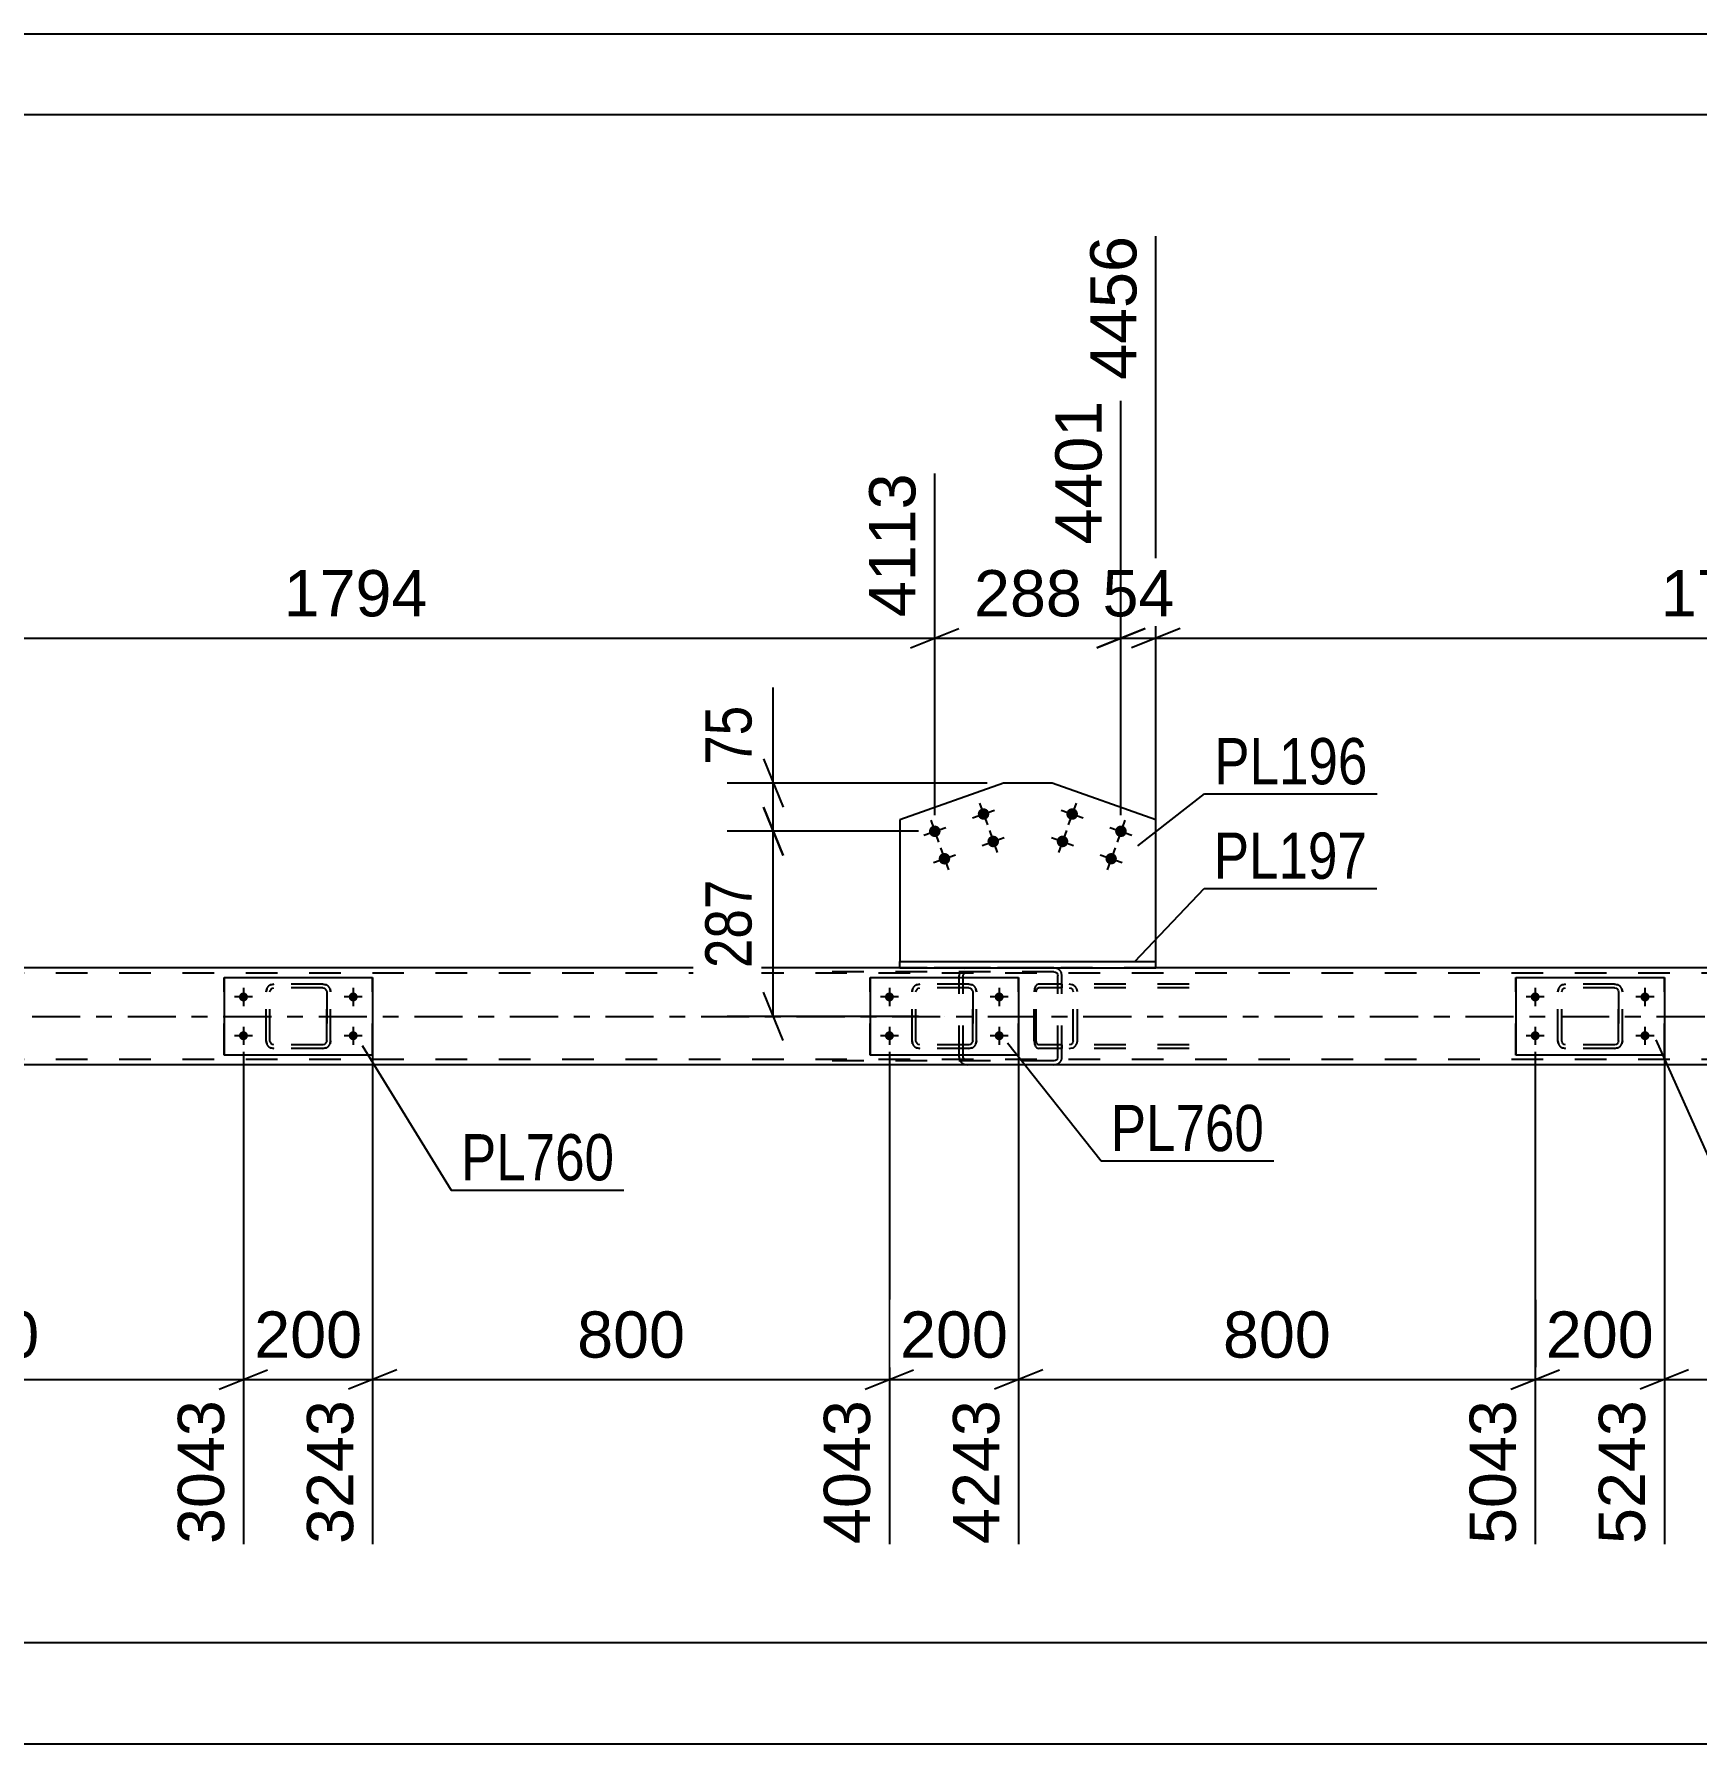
# Model space of a CAD drawing. Header units: millimetres. Extents: x -112 to 729, y -410 to 184.
# Drawn here: x 117.2 to 220.1, y 78.4 to 184.3 of the extents above; entities that cross this region are included whole.
import ezdxf

# ---------------------------------------------------------------- set-up
doc = ezdxf.new("R2010")
doc.units = ezdxf.units.MM
doc.linetypes.add('DXK_LINE_DOT2', pattern=[3.9198, 1.9599, -1.9599])
doc.linetypes.add('DXK_LINE_DOT3', pattern=[5.9187, 2.979, -0.9799, 0.9799, -0.9799])
doc.styles.add('Arial', font='ARIAL.TTF', dxfattribs={"height": 0.2})
doc.styles.add('Arial Narrow', font='ARIALN.TTF', dxfattribs={"height": 0.2})

# ---------------------------------------------------------------- blocks, each defined once
blk = doc.blocks.new('Unknown-318931512-1115')
at = {"color": 5, "linetype": 'Continuous'}
for p, q in [((728.54, 184.29), (-112.46, 184.29)), ((723.54, 179.29), (-107.46, 179.29))]:
    blk.add_line(p, q, dxfattribs=at)
blk = doc.blocks.new('Part-318931512-1370 - 1230')
at = {"color": 7, "linetype": 'DXK_LINE_DOT2'}
for p, q in [((211.53, 124.98), (211.57, 125.16)), ((211.57, 125.16), (211.53, 124.98)), ((211.53, 121.94), (211.53, 124.98)), ((211.53, 121.94), (211.53, 124.98)), ((211.77, 124.98), (211.79, 125.07)), ((211.77, 121.94), (211.77, 124.98)), ((211.77, 121.94), (211.77, 124.98)), ((211.79, 125.07), (211.84, 125.15)), ((211.83, 125.42), (212.01, 125.46)), ((212.01, 125.46), (211.83, 125.42)), ((211.84, 125.15), (211.92, 125.2)), ((211.92, 125.2), (212.01, 125.22)), ((215.05, 125.46), (212.01, 125.46)), ((215.05, 125.22), (212.01, 125.22)), ((215.05, 125.46), (215.23, 125.42)), ((215.23, 125.42), (215.05, 125.46)), ((215.05, 125.22), (215.14, 125.2)), ((215.14, 125.2), (215.22, 125.15)), ((215.22, 125.15), (215.27, 125.07)), ((215.27, 125.07), (215.29, 124.98)), ((215.29, 121.94), (215.29, 124.98)), ((215.29, 124.98), (215.29, 121.94)), ((215.49, 125.16), (215.53, 124.98)), ((215.53, 124.98), (215.49, 125.16)), ((215.53, 121.94), (215.53, 124.98)), ((215.53, 121.94), (215.53, 124.98)), ((211.57, 121.76), (211.53, 121.94)), ((211.53, 121.94), (211.57, 121.76)), ((211.79, 121.85), (211.77, 121.94)), ((211.84, 121.77), (211.79, 121.85)), ((211.92, 121.72), (211.84, 121.77)), ((215.22, 121.77), (215.14, 121.72)), ((215.27, 121.85), (215.22, 121.77)), ((215.29, 121.94), (215.27, 121.85)), ((215.53, 121.94), (215.49, 121.76)), ((215.49, 121.76), (215.53, 121.94)), ((212.01, 121.46), (211.83, 121.5)), ((211.83, 121.5), (212.01, 121.46)), ((212.01, 121.7), (211.92, 121.72)), ((215.05, 121.7), (212.01, 121.7)), ((215.05, 121.46), (212.01, 121.46)), ((215.14, 121.72), (215.05, 121.7)), ((215.23, 121.5), (215.05, 121.46)), ((215.05, 121.46), (215.23, 121.5))]:
    blk.add_line(p, q, dxfattribs=at)
at = {"color": 7, "linetype": 'DXK_LINE_DOT3'}
blk.add_line((213.53, 123.46), (213.53, 123.46), dxfattribs=at)
at = {"color": 7, "linetype": 'DXK_LINE_DOT2'}
for centre, start, end in [((212.01, 124.98), 112.5, 157.5), ((212.01, 124.98), 112.5, 157.5), ((215.05, 124.98), 22.5, 67.5), ((215.05, 124.98), 22.5, 67.5), ((212.01, 121.94), 202.5, 247.5), ((212.01, 121.94), 202.5, 247.5), ((215.05, 121.94), 292.5, 337.5), ((215.05, 121.94), 292.5, 337.5)]:
    blk.add_arc(centre, 0.48, start, end, dxfattribs=at)
blk = doc.blocks.new('Part-318931512-1354 - 1230')
at = {"color": 2, "linetype": 'Continuous'}
for p, q in [((208.93, 125.86), (208.93, 121.06)), ((208.93, 125.86), (218.13, 125.86)), ((218.13, 125.86), (218.13, 121.06)), ((218.13, 121.06), (208.93, 121.06))]:
    blk.add_line(p, q, dxfattribs=at)
at = {"color": 7, "linetype": 'DXK_LINE_DOT2'}
for p, q in [((208.93, 121.06), (208.93, 125.86)), ((218.13, 121.06), (218.13, 125.86))]:
    blk.add_line(p, q, dxfattribs=at)
blk = doc.blocks.new('Part-318931512-1376 - 1230')
at = {"color": 7, "linetype": 'DXK_LINE_DOT2'}
for p, q in [((171.53, 124.98), (171.57, 125.16)), ((171.57, 125.16), (171.53, 124.98)), ((171.53, 121.94), (171.53, 124.98)), ((171.53, 121.94), (171.53, 124.98)), ((171.77, 124.98), (171.79, 125.07)), ((171.77, 121.94), (171.77, 124.98)), ((171.77, 121.94), (171.77, 124.98)), ((171.79, 125.07), (171.84, 125.15)), ((171.83, 125.42), (172.01, 125.46)), ((172.01, 125.46), (171.83, 125.42)), ((171.84, 125.15), (171.92, 125.2)), ((171.92, 125.2), (172.01, 125.22)), ((175.05, 125.46), (172.01, 125.46)), ((175.05, 125.22), (172.01, 125.22)), ((175.05, 125.46), (175.23, 125.42)), ((175.23, 125.42), (175.05, 125.46)), ((175.05, 125.22), (175.14, 125.2)), ((175.14, 125.2), (175.22, 125.15)), ((175.22, 125.15), (175.27, 125.07)), ((175.27, 125.07), (175.29, 124.98)), ((175.29, 121.94), (175.29, 124.98)), ((175.29, 124.98), (175.29, 121.94)), ((175.49, 125.16), (175.53, 124.98)), ((175.53, 124.98), (175.49, 125.16)), ((175.53, 121.94), (175.53, 124.98)), ((175.53, 121.94), (175.53, 124.98)), ((171.57, 121.76), (171.53, 121.94)), ((171.53, 121.94), (171.57, 121.76)), ((171.79, 121.85), (171.77, 121.94)), ((171.84, 121.77), (171.79, 121.85)), ((171.92, 121.72), (171.84, 121.77)), ((175.22, 121.77), (175.14, 121.72)), ((175.27, 121.85), (175.22, 121.77)), ((175.29, 121.94), (175.27, 121.85)), ((175.53, 121.94), (175.49, 121.76)), ((175.49, 121.76), (175.53, 121.94)), ((172.01, 121.46), (171.83, 121.5)), ((171.83, 121.5), (172.01, 121.46)), ((172.01, 121.7), (171.92, 121.72)), ((175.05, 121.7), (172.01, 121.7)), ((175.05, 121.46), (172.01, 121.46)), ((175.14, 121.72), (175.05, 121.7)), ((175.23, 121.5), (175.05, 121.46)), ((175.05, 121.46), (175.23, 121.5))]:
    blk.add_line(p, q, dxfattribs=at)
at = {"color": 7, "linetype": 'DXK_LINE_DOT3'}
blk.add_line((173.53, 123.46), (173.53, 123.46), dxfattribs=at)
at = {"color": 7, "linetype": 'DXK_LINE_DOT2'}
for centre, start, end in [((172.01, 124.98), 112.5, 157.5), ((172.01, 124.98), 112.5, 157.5), ((175.05, 124.98), 22.5, 67.5), ((175.05, 124.98), 22.5, 67.5), ((172.01, 121.94), 202.5, 247.5), ((172.01, 121.94), 202.5, 247.5), ((175.05, 121.94), 292.5, 337.5), ((175.05, 121.94), 292.5, 337.5)]:
    blk.add_arc(centre, 0.48, start, end, dxfattribs=at)
blk = doc.blocks.new('Part-318931512-1312 - 1230')
at = {"color": 7, "linetype": 'DXK_LINE_DOT2'}
for p, q in [((131.52, 124.98), (131.56, 125.16)), ((131.56, 125.16), (131.52, 124.98)), ((131.52, 121.94), (131.52, 124.98)), ((131.52, 121.94), (131.52, 124.98)), ((131.76, 124.98), (131.78, 125.07)), ((131.76, 121.94), (131.76, 124.98)), ((131.76, 121.94), (131.76, 124.98)), ((131.78, 125.07), (131.83, 125.15)), ((131.82, 125.42), (132, 125.46)), ((132, 125.46), (131.82, 125.42)), ((131.83, 125.15), (131.91, 125.2)), ((131.91, 125.2), (132, 125.22)), ((135.04, 125.46), (132, 125.46)), ((135.04, 125.22), (132, 125.22)), ((135.04, 125.46), (135.23, 125.42)), ((135.23, 125.42), (135.04, 125.46)), ((135.04, 125.22), (135.14, 125.2)), ((135.14, 125.2), (135.21, 125.15)), ((135.21, 125.15), (135.27, 125.07)), ((135.27, 125.07), (135.28, 124.98)), ((135.28, 121.94), (135.28, 124.98)), ((135.28, 124.98), (135.28, 121.94)), ((135.49, 125.16), (135.52, 124.98)), ((135.52, 124.98), (135.49, 125.16)), ((135.52, 121.94), (135.52, 124.98)), ((135.52, 121.94), (135.52, 124.98)), ((131.56, 121.76), (131.52, 121.94)), ((131.52, 121.94), (131.56, 121.76)), ((131.78, 121.85), (131.76, 121.94)), ((131.83, 121.77), (131.78, 121.85)), ((131.91, 121.72), (131.83, 121.77)), ((135.21, 121.77), (135.14, 121.72)), ((135.27, 121.85), (135.21, 121.77)), ((135.28, 121.94), (135.27, 121.85)), ((135.52, 121.94), (135.49, 121.76)), ((135.49, 121.76), (135.52, 121.94)), ((132, 121.46), (131.82, 121.5)), ((131.82, 121.5), (132, 121.46)), ((132, 121.7), (131.91, 121.72)), ((135.04, 121.7), (132, 121.7)), ((135.04, 121.46), (132, 121.46)), ((135.14, 121.72), (135.04, 121.7)), ((135.23, 121.5), (135.04, 121.46)), ((135.04, 121.46), (135.23, 121.5))]:
    blk.add_line(p, q, dxfattribs=at)
at = {"color": 7, "linetype": 'DXK_LINE_DOT3'}
blk.add_line((133.52, 123.46), (133.52, 123.46), dxfattribs=at)
at = {"color": 7, "linetype": 'DXK_LINE_DOT2'}
for centre, start, end in [((132, 124.98), 112.5, 157.5), ((132, 124.98), 112.5, 157.5), ((135.04, 124.98), 22.5, 67.5), ((135.04, 124.98), 22.5, 67.5), ((132, 121.94), 202.5, 247.5), ((132, 121.94), 202.5, 247.5), ((135.04, 121.94), 292.5, 337.5), ((135.04, 121.94), 292.5, 337.5)]:
    blk.add_arc(centre, 0.48, start, end, dxfattribs=at)
blk = doc.blocks.new('Part-318931512-1310 - 1230')
at = {"color": 7, "linetype": 'DXK_LINE_DOT2'}
for p, q in [((626.12, 126.14), (40.09, 126.14)), ((186.63, 126.46), (170.78, 126.46)), ((626.12, 120.78), (40.09, 120.78))]:
    blk.add_line(p, q, dxfattribs=at)
at = {"color": 2, "linetype": 'Continuous'}
for p, q in [((170.78, 126.46), (101.17, 126.46)), ((255.91, 126.46), (186.63, 126.46)), ((626.12, 120.46), (40.09, 120.46))]:
    blk.add_line(p, q, dxfattribs=at)
at = {"color": 7, "linetype": 'DXK_LINE_DOT3'}
blk.add_line((40.09, 123.46), (626.12, 123.46), dxfattribs=at)
blk = doc.blocks.new('Part-318931512-1375 - 1230')
at = {"color": 2, "linetype": 'Continuous'}
for p, q in [((168.93, 125.86), (168.93, 121.06)), ((168.93, 125.86), (178.13, 125.86)), ((178.13, 125.86), (178.13, 121.06)), ((178.13, 121.06), (168.93, 121.06))]:
    blk.add_line(p, q, dxfattribs=at)
at = {"color": 7, "linetype": 'DXK_LINE_DOT2'}
for p, q in [((168.93, 121.06), (168.93, 125.86)), ((178.13, 121.06), (178.13, 125.86))]:
    blk.add_line(p, q, dxfattribs=at)
blk = doc.blocks.new('Bolt-318931512-1379 - 1230')
at = {"linetype": 'Continuous'}
for points in [[(181.79, 135.87, -1), (181.11, 136.11, -1)], [(181.19, 134.17, -1), (180.51, 134.41, -1)], [(184.81, 134.8, -1), (184.13, 135.04, -1)], [(184.2, 133.1, -1), (183.53, 133.34, -1)]]:
    blk.add_hatch(color=1, dxfattribs=at).paths.add_polyline_path(points)
at = {"color": 1, "linetype": 'Continuous'}
for p, q in [((181.69, 136.67), (181.21, 135.31)), ((180.77, 136.23), (182.13, 135.75)), ((184.71, 135.6), (184.23, 134.24)), ((180.17, 134.53), (181.53, 134.05)), ((181.09, 134.97), (180.61, 133.61)), ((183.79, 135.16), (185.15, 134.68)), ((183.19, 133.46), (184.54, 132.98)), ((184.11, 133.9), (183.62, 132.54))]:
    blk.add_line(p, q, dxfattribs=at)
blk = doc.blocks.new('Bolt-318931512-1380 - 1230')
at = {"linetype": 'Continuous'}
for points in [[(130.12, 124.38, -1), (130.12, 124.94, -1)], [(136.92, 124.38, -1), (136.92, 124.94, -1)], [(130.12, 121.98, -1), (130.12, 122.54, -1)], [(136.92, 121.98, -1), (136.92, 122.54, -1)]]:
    blk.add_hatch(color=1, dxfattribs=at).paths.add_polyline_path(points)
at = {"color": 1, "linetype": 'Continuous'}
for p, q in [((130.12, 125.22), (130.12, 124.1)), ((136.92, 125.22), (136.92, 124.1)), ((130.68, 124.66), (129.56, 124.66)), ((137.48, 124.66), (136.36, 124.66)), ((130.68, 122.26), (129.56, 122.26)), ((130.12, 122.82), (130.12, 121.7)), ((137.48, 122.26), (136.36, 122.26)), ((136.92, 122.82), (136.92, 121.7))]:
    blk.add_line(p, q, dxfattribs=at)
blk = doc.blocks.new('Bolt-318931512-1381 - 1230')
at = {"linetype": 'Continuous'}
for points in [[(176.3, 136.11, -1), (175.62, 135.87, -1)], [(173.28, 135.04, -1), (172.6, 134.8, -1)], [(176.9, 134.41, -1), (176.22, 134.17, -1)], [(173.88, 133.34, -1), (173.2, 133.1, -1)]]:
    blk.add_hatch(color=1, dxfattribs=at).paths.add_polyline_path(points)
at = {"color": 1, "linetype": 'Continuous'}
for p, q in [((175.72, 136.67), (176.2, 135.31)), ((172.7, 135.6), (173.18, 134.24)), ((175.28, 135.75), (176.64, 136.23)), ((172.26, 134.68), (173.62, 135.16)), ((175.88, 134.05), (177.24, 134.53)), ((176.32, 134.97), (176.8, 133.61)), ((172.87, 132.98), (174.22, 133.46)), ((173.3, 133.9), (173.78, 132.54))]:
    blk.add_line(p, q, dxfattribs=at)
blk = doc.blocks.new('Bolt-318931512-1633 - 1230')
at = {"linetype": 'Continuous'}
for points in [[(210.13, 124.38, -1), (210.13, 124.94, -1)], [(216.93, 124.38, -1), (216.93, 124.94, -1)], [(210.13, 121.98, -1), (210.13, 122.54, -1)], [(216.93, 121.98, -1), (216.93, 122.54, -1)]]:
    blk.add_hatch(color=1, dxfattribs=at).paths.add_polyline_path(points)
at = {"color": 1, "linetype": 'Continuous'}
for p, q in [((210.13, 125.22), (210.13, 124.1)), ((216.93, 125.22), (216.93, 124.1)), ((210.69, 124.66), (209.57, 124.66)), ((217.49, 124.66), (216.37, 124.66)), ((210.69, 122.26), (209.57, 122.26)), ((210.13, 122.82), (210.13, 121.7)), ((217.49, 122.26), (216.37, 122.26)), ((216.93, 122.82), (216.93, 121.7))]:
    blk.add_line(p, q, dxfattribs=at)
blk = doc.blocks.new('Part-318931512-1483 - 1230')
at = {"color": 7, "linetype": 'DXK_LINE_DOT2'}
for p, q in [((179.11, 125.16), (179.09, 124.98)), ((179.09, 121.94), (179.09, 124.98)), ((179.17, 125.32), (179.11, 125.16)), ((179.26, 125.42), (179.17, 125.32)), ((179.23, 124.98), (179.24, 125.07)), ((179.23, 121.94), (179.23, 124.98)), ((179.24, 125.07), (179.26, 125.15)), ((179.36, 125.46), (179.26, 125.42)), ((179.26, 125.15), (179.31, 125.2)), ((179.31, 125.2), (179.36, 125.22)), ((188.7, 125.46), (179.36, 125.46)), ((188.7, 125.22), (179.36, 125.22)), ((180.84, 125.22), (180.84, 125.46)), ((181.45, 125.42), (181.26, 125.46)), ((181.26, 125.22), (181.36, 125.2)), ((181.36, 125.2), (181.44, 125.15)), ((181.44, 125.15), (181.49, 125.07)), ((181.49, 125.07), (181.51, 124.98)), ((181.51, 121.94), (181.51, 124.98)), ((181.77, 124.98), (181.73, 125.16)), ((181.77, 121.94), (181.77, 124.98)), ((179.09, 121.94), (179.11, 121.76)), ((179.24, 121.85), (179.23, 121.94)), ((179.26, 121.77), (179.24, 121.85)), ((179.31, 121.72), (179.26, 121.77)), ((181.44, 121.77), (181.36, 121.72)), ((181.49, 121.85), (181.44, 121.77)), ((181.51, 121.94), (181.49, 121.85)), ((181.73, 121.76), (181.77, 121.94)), ((179.11, 121.76), (179.17, 121.6)), ((179.17, 121.6), (179.26, 121.5)), ((179.26, 121.5), (179.36, 121.46)), ((179.36, 121.7), (179.31, 121.72)), ((188.7, 121.7), (179.36, 121.7)), ((188.7, 121.46), (179.36, 121.46)), ((180.84, 121.46), (180.84, 121.7)), ((181.36, 121.72), (181.26, 121.7)), ((181.26, 121.46), (181.45, 121.5))]:
    blk.add_line(p, q, dxfattribs=at)
for centre, start, end in [((181.28, 124.96), 23.8951, 68.8487), ((181.28, 121.95), 291.1513, 336.1049)]:
    blk.add_arc(centre, 0.492, start, end, dxfattribs=at)
blk = doc.blocks.new('Part-318931512-1542 - 1230')
at = {"color": 2, "linetype": 'Continuous'}
for p, q in [((128.92, 125.86), (128.92, 121.06)), ((128.92, 125.86), (138.12, 125.86)), ((138.12, 125.86), (138.12, 121.06)), ((138.12, 121.06), (128.92, 121.06))]:
    blk.add_line(p, q, dxfattribs=at)
at = {"color": 7, "linetype": 'DXK_LINE_DOT2'}
for p, q in [((128.92, 121.06), (128.92, 125.86)), ((138.12, 121.06), (138.12, 125.86))]:
    blk.add_line(p, q, dxfattribs=at)
blk = doc.blocks.new('Bolt-318931512-1554 - 1230')
at = {"linetype": 'Continuous'}
for points in [[(170.13, 124.38, -1), (170.13, 124.94, -1)], [(176.93, 124.38, -1), (176.93, 124.94, -1)], [(170.13, 121.98, -1), (170.13, 122.54, -1)], [(176.93, 121.98, -1), (176.93, 122.54, -1)]]:
    blk.add_hatch(color=1, dxfattribs=at).paths.add_polyline_path(points)
at = {"color": 1, "linetype": 'Continuous'}
for p, q in [((170.13, 125.22), (170.13, 124.1)), ((176.93, 125.22), (176.93, 124.1)), ((170.69, 124.66), (169.57, 124.66)), ((177.49, 124.66), (176.37, 124.66)), ((170.69, 122.26), (169.57, 122.26)), ((170.13, 122.82), (170.13, 121.7)), ((177.49, 122.26), (176.37, 122.26)), ((176.93, 122.82), (176.93, 121.7))]:
    blk.add_line(p, q, dxfattribs=at)
blk = doc.blocks.new('Part-318931512-1559 - 1230')
at = {"color": 2, "linetype": 'Continuous'}
for p, q in [((177.19, 137.91), (170.78, 135.64)), ((180.22, 137.91), (177.19, 137.91)), ((186.63, 135.64), (180.22, 137.91)), ((170.78, 135.64), (170.78, 126.86)), ((186.63, 126.86), (186.63, 135.64))]:
    blk.add_line(p, q, dxfattribs=at)
at = {"color": 7, "linetype": 'DXK_LINE_DOT2'}
blk.add_line((170.78, 126.86), (186.63, 126.86), dxfattribs=at)
blk = doc.blocks.new('Part-318931512-1564 - 1230')
at = {"color": 2, "linetype": 'Continuous'}
for p, q in [((170.78, 126.46), (170.78, 126.86)), ((170.78, 126.86), (186.63, 126.86)), ((170.78, 126.46), (186.63, 126.46)), ((186.63, 126.46), (186.63, 126.86))]:
    blk.add_line(p, q, dxfattribs=at)
blk = doc.blocks.new('Part-318931512-1641 - 1230')
at = {"color": 7, "linetype": 'DXK_LINE_DOT2'}
for p, q in [((180.31, 126.46), (166.5, 126.46)), ((180.31, 126.22), (166.5, 126.22)), ((174.48, 126.14), (174.45, 125.98)), ((174.49, 126.16), (174.48, 126.14)), ((174.7, 125.98), (174.72, 126.07)), ((174.72, 126.07), (174.78, 126.15)), ((174.96, 126.46), (174.76, 126.42)), ((174.78, 126.15), (174.86, 126.2)), ((174.86, 126.2), (174.96, 126.22)), ((180.51, 126.42), (180.31, 126.46)), ((180.31, 126.22), (180.41, 126.2)), ((180.41, 126.2), (180.49, 126.15)), ((180.49, 126.15), (180.55, 126.07)), ((180.55, 126.07), (180.57, 125.98)), ((180.79, 126.14), (180.79, 126.16)), ((180.82, 125.98), (180.79, 126.14)), ((174.45, 120.94), (174.45, 125.98)), ((174.7, 120.94), (174.7, 125.98)), ((180.57, 120.94), (180.57, 125.98)), ((180.82, 120.94), (180.82, 125.98)), ((174.45, 120.94), (174.46, 120.85)), ((174.46, 120.85), (174.49, 120.76)), ((174.72, 120.87), (174.7, 120.94)), ((174.72, 120.85), (174.72, 120.87)), ((174.78, 120.77), (174.72, 120.85)), ((174.86, 120.72), (174.78, 120.77)), ((174.96, 120.7), (174.86, 120.72)), ((180.41, 120.72), (180.31, 120.7)), ((180.49, 120.77), (180.41, 120.72)), ((180.55, 120.85), (180.49, 120.77)), ((180.55, 120.85), (180.56, 120.87)), ((180.56, 120.87), (180.57, 120.94)), ((180.79, 120.76), (180.81, 120.85)), ((180.81, 120.85), (180.82, 120.94)), ((180.31, 120.7), (166.5, 120.7)), ((180.31, 120.46), (166.5, 120.46)), ((174.76, 120.5), (174.96, 120.46)), ((180.31, 120.46), (180.51, 120.5))]:
    blk.add_line(p, q, dxfattribs=at)
for centre, start, end in [((180.33, 125.96), 24.2846, 69.2093), ((174.94, 120.96), 204.2846, 249.2093), ((180.33, 120.96), 290.7907, 335.7154)]:
    blk.add_arc(centre, 0.496, start, end, dxfattribs=at)
blk = doc.blocks.new('StraightDimension-318931512-13561 - 1230')
at = {"color": 7, "linetype": 'Continuous'}
for p, q in [((186.63, 127.86), (186.63, 171.78)), ((258.08, 135.92), (258.08, 157.08)), ((188.13, 147.48), (185.13, 146.28)), ((256.58, 146.28), (259.58, 147.48)), ((186.63, 146.88), (258.08, 146.88))]:
    blk.add_line(p, q, dxfattribs=at)
at = {"color": 0}
blk.add_wipeout([(227.4, 147.63), (227.4, 151.83), (217.31, 151.83), (217.31, 147.63)], dxfattribs=at)
at = {"color": 3, "style": 'Arial'}
blk.add_text('1786', height=2.865, dxfattribs=at).set_placement((217.91, 148.23))
at = {"color": 0, "linetype": 'Continuous'}
blk.add_wipeout([(257.48, 157.68), (253.28, 157.68), (253.28, 147.58), (257.48, 147.58)], dxfattribs=at)
at = {"color": 3, "linetype": 'Continuous', "style": 'Arial'}
blk.add_text('6242', height=2.865, rotation=90.0002, dxfattribs=at).set_placement((256.88, 148.18))
blk = doc.blocks.new('StraightDimension-318931512-7011 - 1230')
at = {"color": 7, "linetype": 'Continuous'}
for p, q in [((218.13, 122.05), (218.13, 90.78)), ((250.12, 121.26), (250.12, 90.78)), ((219.63, 101.57), (216.63, 100.37)), ((218.13, 100.97), (250.12, 100.97)), ((248.62, 100.37), (251.62, 101.57))]:
    blk.add_line(p, q, dxfattribs=at)
at = {"color": 0}
blk.add_wipeout([(238.06, 101.72), (238.06, 105.92), (230.19, 105.92), (230.19, 101.72)], dxfattribs=at)
at = {"color": 3, "style": 'Arial'}
blk.add_text('800', height=2.865, dxfattribs=at).set_placement((230.79, 102.32))
at = {"color": 0, "linetype": 'Continuous'}
blk.add_wipeout([(249.52, 100.27), (245.32, 100.27), (245.32, 90.18), (249.52, 90.18)], dxfattribs=at)
at = {"color": 3, "linetype": 'Continuous', "style": 'Arial'}
blk.add_text('6043', height=2.865, rotation=90.0002, dxfattribs=at).set_placement((248.92, 90.78))
blk = doc.blocks.new('StraightDimension-318931512-7015 - 1230')
at = {"color": 7, "linetype": 'Continuous'}
for p, q in [((138.12, 121.26), (138.12, 90.78)), ((170.13, 121.26), (170.13, 90.78)), ((139.62, 101.57), (136.62, 100.37)), ((138.12, 100.97), (170.13, 100.97)), ((168.63, 100.37), (171.63, 101.57))]:
    blk.add_line(p, q, dxfattribs=at)
at = {"color": 0}
blk.add_wipeout([(158.06, 101.72), (158.06, 105.92), (150.19, 105.92), (150.19, 101.72)], dxfattribs=at)
at = {"color": 3, "style": 'Arial'}
blk.add_text('800', height=2.865, dxfattribs=at).set_placement((150.79, 102.32))
at = {"color": 0, "linetype": 'Continuous'}
blk.add_wipeout([(169.53, 100.27), (165.33, 100.27), (165.33, 90.18), (169.53, 90.18)], dxfattribs=at)
at = {"color": 3, "linetype": 'Continuous', "style": 'Arial'}
blk.add_text('4043', height=2.865, rotation=90.0002, dxfattribs=at).set_placement((168.93, 90.78))
blk = doc.blocks.new('StraightDimension-318931512-7017 - 1230')
at = {"color": 7, "linetype": 'Continuous'}
for p, q in [((98.12, 121.26), (98.12, 90.78)), ((130.12, 121.26), (130.12, 90.78)), ((99.62, 101.57), (96.62, 100.37)), ((98.12, 100.97), (130.12, 100.97)), ((128.62, 100.37), (131.62, 101.57))]:
    blk.add_line(p, q, dxfattribs=at)
at = {"color": 0}
blk.add_wipeout([(118.06, 101.72), (118.06, 105.92), (110.19, 105.92), (110.19, 101.72)], dxfattribs=at)
at = {"color": 3, "style": 'Arial'}
blk.add_text('800', height=2.865, dxfattribs=at).set_placement((110.79, 102.32))
at = {"color": 0, "linetype": 'Continuous'}
blk.add_wipeout([(129.52, 100.27), (125.32, 100.27), (125.32, 90.18), (129.52, 90.18)], dxfattribs=at)
at = {"color": 3, "linetype": 'Continuous', "style": 'Arial'}
blk.add_text('3043', height=2.865, rotation=90.0002, dxfattribs=at).set_placement((128.92, 90.78))
blk = doc.blocks.new('StraightDimension-318931512-1823 - 1230')
at = {"color": 7, "linetype": 'Continuous'}
blk.add_line((16.56, 78.41), (658.86, 78.41), dxfattribs=at)
blk = doc.blocks.new('StraightDimension-318931512-1845 - 1230')
at = {"color": 7, "linetype": 'Continuous'}
blk.add_line((17.36, 84.69), (658.06, 84.69), dxfattribs=at)
blk = doc.blocks.new('StraightDimension-318931512-7012 - 1230')
at = {"color": 7, "linetype": 'Continuous'}
for p, q in [((218.13, 122.05), (218.13, 90.78)), ((210.13, 121.26), (210.13, 90.78)), ((208.63, 100.37), (211.63, 101.57)), ((210.13, 100.97), (218.13, 100.97)), ((219.63, 101.57), (216.63, 100.37))]:
    blk.add_line(p, q, dxfattribs=at)
at = {"color": 0}
blk.add_wipeout([(218.07, 101.72), (218.07, 105.92), (210.19, 105.92), (210.19, 101.72)], dxfattribs=at)
at = {"color": 0, "linetype": 'Continuous'}
blk.add_wipeout([(217.53, 100.27), (213.33, 100.27), (213.33, 90.18), (217.53, 90.18)], dxfattribs=at)
at = {"color": 3, "style": 'Arial'}
blk.add_text('200', height=2.865, dxfattribs=at).set_placement((210.79, 102.32))
at = {"color": 3, "linetype": 'Continuous', "style": 'Arial'}
blk.add_text('5243', height=2.865, rotation=90.0002, dxfattribs=at).set_placement((216.93, 90.78))
blk = doc.blocks.new('StraightDimension-318931512-7013 - 1230')
at = {"color": 7, "linetype": 'Continuous'}
for p, q in [((178.13, 121.26), (178.13, 90.78)), ((210.13, 121.26), (210.13, 90.78)), ((179.63, 101.57), (176.63, 100.37)), ((178.13, 100.97), (210.13, 100.97)), ((208.63, 100.37), (211.63, 101.57))]:
    blk.add_line(p, q, dxfattribs=at)
at = {"color": 0}
blk.add_wipeout([(198.07, 101.72), (198.07, 105.92), (190.19, 105.92), (190.19, 101.72)], dxfattribs=at)
at = {"color": 3, "style": 'Arial'}
blk.add_text('800', height=2.865, dxfattribs=at).set_placement((190.79, 102.32))
at = {"color": 0, "linetype": 'Continuous'}
blk.add_wipeout([(209.53, 100.27), (205.33, 100.27), (205.33, 90.18), (209.53, 90.18)], dxfattribs=at)
at = {"color": 3, "linetype": 'Continuous', "style": 'Arial'}
blk.add_text('5043', height=2.865, rotation=90.0002, dxfattribs=at).set_placement((208.93, 90.78))
blk = doc.blocks.new('StraightDimension-318931512-7014 - 1230')
at = {"color": 7, "linetype": 'Continuous'}
for p, q in [((170.13, 121.26), (170.13, 90.78)), ((178.13, 121.26), (178.13, 90.78)), ((168.63, 100.37), (171.63, 101.57)), ((170.13, 100.97), (178.13, 100.97)), ((179.63, 101.57), (176.63, 100.37))]:
    blk.add_line(p, q, dxfattribs=at)
at = {"color": 0}
blk.add_wipeout([(178.07, 101.72), (178.07, 105.92), (170.19, 105.92), (170.19, 101.72)], dxfattribs=at)
at = {"color": 0, "linetype": 'Continuous'}
blk.add_wipeout([(177.53, 100.27), (173.33, 100.27), (173.33, 90.18), (177.53, 90.18)], dxfattribs=at)
at = {"color": 3, "style": 'Arial'}
blk.add_text('200', height=2.865, dxfattribs=at).set_placement((170.79, 102.32))
at = {"color": 3, "linetype": 'Continuous', "style": 'Arial'}
blk.add_text('4243', height=2.865, rotation=90.0002, dxfattribs=at).set_placement((176.93, 90.78))
blk = doc.blocks.new('StraightDimension-318931512-7016 - 1230')
at = {"color": 7, "linetype": 'Continuous'}
for p, q in [((130.12, 121.26), (130.12, 90.78)), ((138.12, 121.26), (138.12, 90.78)), ((128.62, 100.37), (131.62, 101.57)), ((130.12, 100.97), (138.12, 100.97)), ((139.62, 101.57), (136.62, 100.37))]:
    blk.add_line(p, q, dxfattribs=at)
at = {"color": 0}
blk.add_wipeout([(138.06, 101.72), (138.06, 105.92), (130.19, 105.92), (130.19, 101.72)], dxfattribs=at)
at = {"color": 0, "linetype": 'Continuous'}
blk.add_wipeout([(137.52, 100.27), (133.32, 100.27), (133.32, 90.18), (137.52, 90.18)], dxfattribs=at)
at = {"color": 3, "style": 'Arial'}
blk.add_text('200', height=2.865, dxfattribs=at).set_placement((130.79, 102.32))
at = {"color": 3, "linetype": 'Continuous', "style": 'Arial'}
blk.add_text('3243', height=2.865, rotation=90.0002, dxfattribs=at).set_placement((136.92, 90.78))
blk = doc.blocks.new('StraightDimension-318931512-13562 - 1230')
at = {"color": 7, "linetype": 'Continuous'}
for p, q in [((186.63, 127.86), (186.63, 171.78)), ((184.47, 135.92), (184.47, 161.58)), ((182.97, 146.28), (185.97, 147.48)), ((188.13, 147.48), (185.13, 146.28)), ((184.47, 146.88), (186.63, 146.88))]:
    blk.add_line(p, q, dxfattribs=at)
at = {"color": 0, "linetype": 'Continuous'}
blk.add_wipeout([(186.03, 172.38), (181.83, 172.38), (181.83, 162.28), (186.03, 162.28)], dxfattribs=at)
at = {"color": 3, "linetype": 'Continuous', "style": 'Arial'}
blk.add_text('4456', height=2.865, rotation=90.0002, dxfattribs=at).set_placement((185.43, 162.88))
at = {"color": 0}
blk.add_wipeout([(188.37, 147.63), (188.37, 151.83), (182.73, 151.83), (182.73, 147.63)], dxfattribs=at)
at = {"color": 3, "style": 'Arial'}
blk.add_text('54', height=2.865, dxfattribs=at).set_placement((183.33, 148.23))
blk = doc.blocks.new('StraightDimension-318931512-13563 - 1230')
at = {"color": 7, "linetype": 'Continuous'}
for p, q in [((184.47, 135.92), (184.47, 161.58)), ((172.94, 135.92), (172.94, 157.08)), ((171.44, 146.28), (174.44, 147.48)), ((185.97, 147.48), (182.97, 146.28)), ((172.94, 146.88), (184.47, 146.88))]:
    blk.add_line(p, q, dxfattribs=at)
at = {"color": 0}
blk.add_wipeout([(182.64, 147.63), (182.64, 151.83), (174.77, 151.83), (174.77, 147.63)], dxfattribs=at)
at = {"color": 3, "style": 'Arial'}
blk.add_text('288', height=2.865, dxfattribs=at).set_placement((175.37, 148.23))
at = {"color": 0, "linetype": 'Continuous'}
blk.add_wipeout([(183.87, 162.18), (179.67, 162.18), (179.67, 152.08), (183.87, 152.08)], dxfattribs=at)
at = {"color": 3, "linetype": 'Continuous', "style": 'Arial'}
blk.add_text('4401', height=2.865, rotation=90.0002, dxfattribs=at).set_placement((183.27, 152.68))
blk = doc.blocks.new('StraightDimension-318931512-13564 - 1230')
at = {"color": 7, "linetype": 'Continuous'}
for p, q in [((101.17, 127.86), (101.17, 171.78)), ((172.94, 135.92), (172.94, 157.08)), ((102.67, 147.48), (99.67, 146.28)), ((171.44, 146.28), (174.44, 147.48)), ((101.17, 146.88), (172.94, 146.88))]:
    blk.add_line(p, q, dxfattribs=at)
at = {"color": 0}
blk.add_wipeout([(142.1, 147.63), (142.1, 151.83), (132.01, 151.83), (132.01, 147.63)], dxfattribs=at)
at = {"color": 3, "style": 'Arial'}
blk.add_text('1794', height=2.865, dxfattribs=at).set_placement((132.61, 148.23))
at = {"color": 0, "linetype": 'Continuous'}
blk.add_wipeout([(172.34, 157.68), (168.14, 157.68), (168.14, 147.58), (172.34, 147.58)], dxfattribs=at)
at = {"color": 3, "linetype": 'Continuous', "style": 'Arial'}
blk.add_text('4113', height=2.865, rotation=90.0002, dxfattribs=at).set_placement((171.74, 148.18))
blk = doc.blocks.new('StraightDimension-318931512-13827 - 1230')
at = {"color": 7, "linetype": 'Continuous'}
for p, q in [((162.94, 137.91), (162.94, 143.82)), ((162.94, 137.91), (162.94, 143.82)), ((162.34, 139.41), (163.54, 136.41)), ((176.19, 137.91), (160.09, 137.91)), ((162.94, 134.92), (162.94, 137.91)), ((163.54, 133.42), (162.34, 136.42)), ((171.94, 134.92), (160.09, 134.92))]:
    blk.add_line(p, q, dxfattribs=at)
at = {"color": 0}
blk.add_wipeout([(162.19, 143.29), (157.99, 143.29), (157.99, 138.44), (162.19, 138.44)], dxfattribs=at)
at = {"color": 3, "style": 'Arial Narrow'}
blk.add_text('75', height=2.863, rotation=90.0002, dxfattribs=at).set_placement((161.59, 139.04))
blk = doc.blocks.new('StraightDimension-318931512-13828 - 1230')
at = {"color": 7, "linetype": 'Continuous'}
for p, q in [((162.34, 136.42), (163.54, 133.42)), ((171.94, 134.92), (160.09, 134.92)), ((162.94, 123.46), (162.94, 134.92)), ((163.54, 121.96), (162.34, 124.96)), ((171.94, 123.46), (160.09, 123.46))]:
    blk.add_line(p, q, dxfattribs=at)
at = {"color": 0}
blk.add_wipeout([(162.19, 132.53), (157.99, 132.53), (157.99, 125.85), (162.19, 125.85)], dxfattribs=at)
at = {"color": 3, "style": 'Arial Narrow'}
blk.add_text('287', height=2.863, rotation=90.0002, dxfattribs=at).set_placement((161.59, 126.45))
blk = doc.blocks.new('Mark-318931512-1350 - 1230')
at = {"color": 30, "linetype": 'Continuous'}
for p, q in [((217.6, 122), (221.3, 113.77)), ((221.3, 113.77), (232.01, 113.77))]:
    blk.add_line(p, q, dxfattribs=at)
at = {"color": 0}
blk.add_wipeout([(231.41, 114.37), (231.41, 117.37), (221.9, 117.37), (221.9, 114.37)], dxfattribs=at)
blk.add_wipeout([(231.41, 114.37), (231.41, 117.37), (221.9, 117.37), (221.9, 114.37)], dxfattribs=at)
at = {"color": 3, "style": 'Arial Narrow'}
blk.add_text('PL760', height=2.863, dxfattribs=at).set_placement((221.9, 114.37))
blk = doc.blocks.new('Mark-318931512-1371 - 1230')
at = {"color": 30, "linetype": 'Continuous'}
for p, q in [((177.44, 121.81), (183.24, 114.51)), ((183.24, 114.51), (193.94, 114.51))]:
    blk.add_line(p, q, dxfattribs=at)
at = {"color": 0}
blk.add_wipeout([(193.34, 115.11), (193.34, 118.11), (183.84, 118.11), (183.84, 115.11)], dxfattribs=at)
blk.add_wipeout([(193.34, 115.11), (193.34, 118.11), (183.84, 118.11), (183.84, 115.11)], dxfattribs=at)
at = {"color": 3, "style": 'Arial Narrow'}
blk.add_text('PL760', height=2.863, dxfattribs=at).set_placement((183.84, 115.11))
blk = doc.blocks.new('Mark-318931512-1555 - 1230')
at = {"color": 30, "linetype": 'Continuous'}
for p, q in [((185.51, 134.01), (189.65, 137.23)), ((189.65, 137.23), (200.35, 137.23))]:
    blk.add_line(p, q, dxfattribs=at)
at = {"color": 0}
blk.add_wipeout([(199.75, 137.83), (199.75, 140.83), (190.25, 140.83), (190.25, 137.83)], dxfattribs=at)
blk.add_wipeout([(199.75, 137.83), (199.75, 140.83), (190.25, 140.83), (190.25, 137.83)], dxfattribs=at)
at = {"color": 3, "style": 'Arial Narrow'}
blk.add_text('PL196', height=2.863, dxfattribs=at).set_placement((190.25, 137.83))
blk = doc.blocks.new('Mark-318931512-1538 - 1230')
at = {"color": 30, "linetype": 'Continuous'}
for p, q in [((137.48, 121.65), (142.99, 112.7)), ((142.99, 112.7), (153.69, 112.7))]:
    blk.add_line(p, q, dxfattribs=at)
at = {"color": 0}
blk.add_wipeout([(153.09, 113.3), (153.09, 116.3), (143.59, 116.3), (143.59, 113.3)], dxfattribs=at)
blk.add_wipeout([(153.09, 113.3), (153.09, 116.3), (143.59, 116.3), (143.59, 113.3)], dxfattribs=at)
at = {"color": 3, "style": 'Arial Narrow'}
blk.add_text('PL760', height=2.863, dxfattribs=at).set_placement((143.59, 113.3))
blk = doc.blocks.new('Mark-318931512-1560 - 1230')
at = {"color": 30, "linetype": 'Continuous'}
for p, q in [((185.33, 126.86), (189.62, 131.38)), ((189.62, 131.38), (200.32, 131.38))]:
    blk.add_line(p, q, dxfattribs=at)
at = {"color": 0}
blk.add_wipeout([(199.72, 131.98), (199.72, 134.98), (190.22, 134.98), (190.22, 131.98)], dxfattribs=at)
blk.add_wipeout([(199.72, 131.98), (199.72, 134.98), (190.22, 134.98), (190.22, 131.98)], dxfattribs=at)
at = {"color": 3, "style": 'Arial Narrow'}
blk.add_text('PL197', height=2.863, dxfattribs=at).set_placement((190.22, 131.98))

msp = doc.modelspace()

# ---------------------------------------------------------------- block references
for name in ['Unknown-318931512-1115', 'Part-318931512-1559 - 1230', 'Bolt-318931512-1381 - 1230', 'Bolt-318931512-1379 - 1230', 'Part-318931512-1310 - 1230', 'Part-318931512-1641 - 1230', 'Part-318931512-1564 - 1230', 'Part-318931512-1542 - 1230', 'Bolt-318931512-1380 - 1230', 'Part-318931512-1312 - 1230', 'Part-318931512-1375 - 1230', 'Bolt-318931512-1554 - 1230', 'Part-318931512-1376 - 1230', 'Part-318931512-1483 - 1230', 'Part-318931512-1354 - 1230', 'Bolt-318931512-1633 - 1230', 'Part-318931512-1370 - 1230']:
    msp.add_blockref(name, (0, 0))

# ---------------------------------------------------------------- next in the draw order: block references
for name in ['StraightDimension-318931512-13561 - 1230', 'StraightDimension-318931512-7011 - 1230', 'StraightDimension-318931512-7017 - 1230', 'StraightDimension-318931512-7015 - 1230']:
    msp.add_blockref(name, (0, 0))

# ---------------------------------------------------------------- next in the draw order: block references
for name in ['StraightDimension-318931512-13562 - 1230', 'StraightDimension-318931512-1823 - 1230']:
    msp.add_blockref(name, (0, 0))

# ---------------------------------------------------------------- next in the draw order: block references
for name in ['StraightDimension-318931512-13563 - 1230', 'StraightDimension-318931512-1845 - 1230']:
    msp.add_blockref(name, (0, 0))

# ---------------------------------------------------------------- next in the draw order: block references
for name in ['StraightDimension-318931512-13564 - 1230', 'Mark-318931512-1555 - 1230', 'StraightDimension-318931512-7012 - 1230', 'StraightDimension-318931512-7016 - 1230']:
    msp.add_blockref(name, (0, 0))

# ---------------------------------------------------------------- next in the draw order: block references
for name in ['StraightDimension-318931512-13827 - 1230', 'Mark-318931512-1560 - 1230', 'Mark-318931512-1350 - 1230', 'Mark-318931512-1538 - 1230', 'StraightDimension-318931512-7013 - 1230']:
    msp.add_blockref(name, (0, 0))

# ---------------------------------------------------------------- next in the draw order: block references
for name in ['StraightDimension-318931512-13828 - 1230', 'StraightDimension-318931512-7014 - 1230']:
    msp.add_blockref(name, (0, 0))

# ---------------------------------------------------------------- next in the draw order: block references
msp.add_blockref('Mark-318931512-1371 - 1230', (0, 0))

doc.saveas('drawing.dxf')
